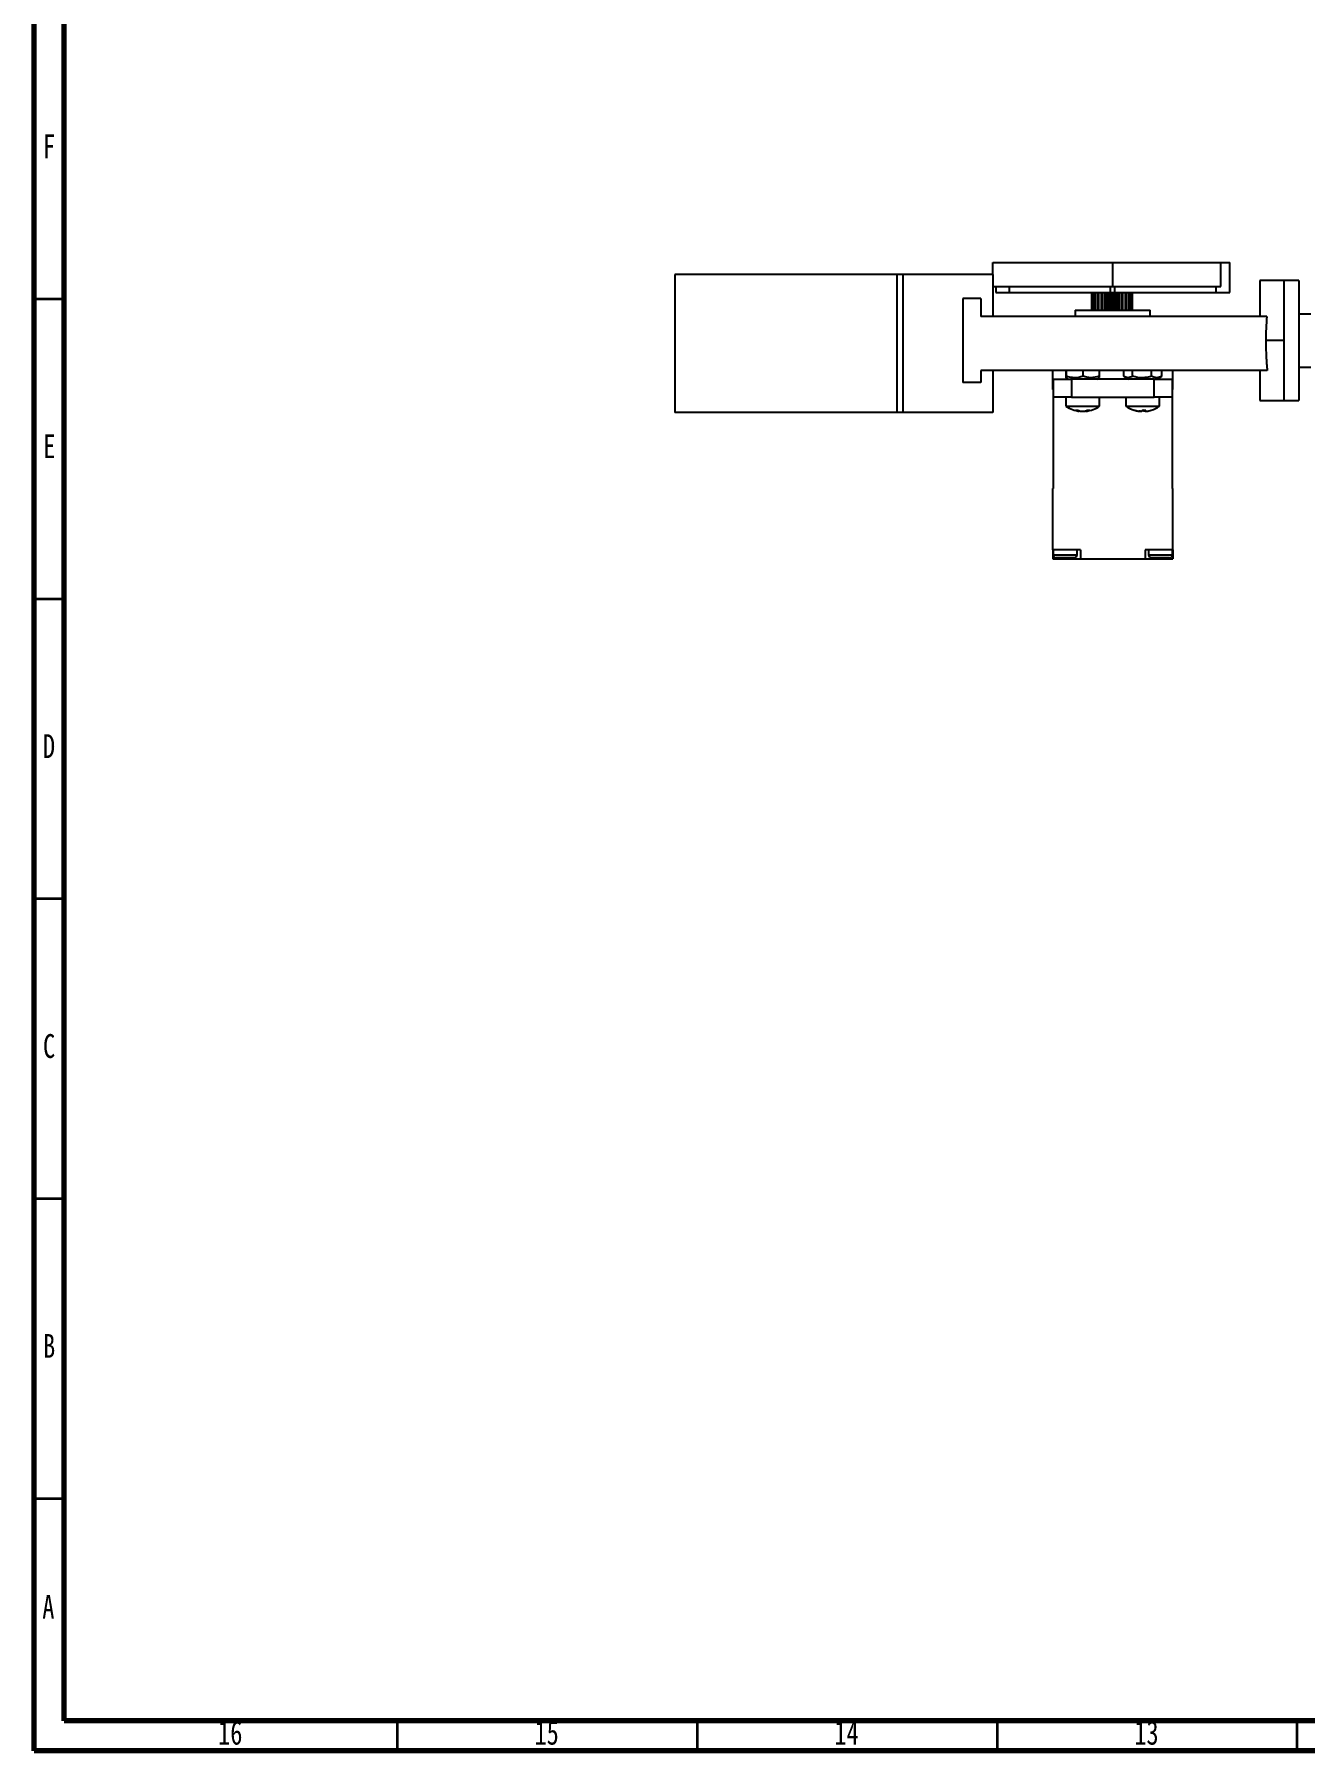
# Model space of a CAD drawing. Header units: millimetres. Extents: x 15 to 836, y 5 to 589.
# Drawn here: x 15 to 226.8, y 5 to 291.2 of the extents above; entities that cross this region are included whole.
import ezdxf

# ---------------------------------------------------------------- set-up
doc = ezdxf.new("R2010")
doc.units = ezdxf.units.MM
doc.styles.add('SLDTEXTSTYLE0', font='TXT', dxfattribs={"width": 0.75})

msp = doc.modelspace()

# ---------------------------------------------------------------- linework, layer by layer
at = {"color": 7, "linetype": 'Continuous', "lineweight": 70}
for p, q in [((15, 5), (15, 589)), ((20, 10), (20, 584)), ((831, 10), (20, 10)), ((836, 5), (15, 5))]:
    msp.add_line(p, q, dxfattribs=at)
at = {"color": 7, "linetype": 'Continuous', "lineweight": 25}
for p, q in [((174.8, 251.09), (174.8, 253.09)), ((174.8, 253.09), (194.8, 253.09)), ((194.8, 249.09), (194.8, 253.09)), ((194.8, 253.09), (212.82, 253.09)), ((212.82, 249.09), (212.82, 253.09)), ((212.82, 253.09), (214.3, 253.09)), ((214.3, 248.09), (214.3, 253.09)), ((158.8, 251.09), (121.8, 251.09)), ((121.8, 251.09), (121.8, 228.09)), ((158.8, 251.09), (158.8, 228.09)), ((159.8, 251.09), (158.8, 251.09)), ((159.8, 251.09), (159.8, 228.09)), ((174.8, 251.09), (159.8, 251.09)), ((174.8, 251.09), (174.8, 244.09)), ((174.8, 249.09), (194.8, 249.09)), ((175.3, 249.09), (175.3, 248.09)), ((194.8, 249.09), (212.82, 249.09)), ((212.02, 248.09), (212.02, 249.09)), ((223.3, 250.09), (219.3, 250.09)), ((219.3, 250.09), (219.3, 244.09)), ((225.8, 250.09), (223.3, 250.09)), ((223.3, 250.09), (223.3, 240.09)), ((225.8, 250.09), (225.8, 240.09)), ((169.8, 247.09), (169.8, 233.09)), ((172.8, 247.09), (169.8, 247.09)), ((172.8, 247.09), (172.8, 244.09)), ((175.3, 248.09), (177.58, 248.09)), ((177.58, 248.09), (194.44, 248.09)), ((191.27, 248.09), (191.27, 245.19)), ((191.28, 248.09), (191.28, 245.19)), ((191.4, 248.09), (191.4, 245.19)), ((191.46, 248.09), (191.46, 245.19)), ((191.74, 248.09), (191.74, 245.19)), ((191.84, 248.09), (191.84, 245.19)), ((192.26, 248.09), (192.26, 245.19)), ((192.4, 248.09), (192.4, 245.19)), ((192.88, 248.09), (192.88, 245.19)), ((192.93, 248.09), (192.93, 245.19)), ((193.1, 248.09), (193.1, 245.19)), ((193.48, 248.09), (193.48, 245.19)), ((193.69, 248.09), (193.69, 245.19)), ((193.71, 248.09), (193.71, 245.19)), ((193.89, 248.09), (193.89, 245.19)), ((194.15, 248.09), (194.15, 245.19)), ((194.43, 248.09), (194.43, 245.19)), ((194.44, 248.09), (195.15, 248.09)), ((194.55, 248.09), (194.55, 245.19)), ((194.74, 248.09), (194.74, 245.19)), ((194.85, 245.19), (194.85, 248.09)), ((195.13, 248.09), (195.13, 245.19)), ((195.15, 248.09), (212.02, 248.09)), ((195.39, 248.09), (195.39, 245.19)), ((195.57, 248.09), (195.57, 245.19)), ((195.59, 245.19), (195.59, 248.09)), ((195.8, 248.09), (195.8, 245.19)), ((196.18, 248.09), (196.18, 245.19)), ((196.35, 248.09), (196.35, 245.19)), ((196.4, 248.09), (196.4, 245.19)), ((196.88, 248.09), (196.88, 245.19)), ((197.02, 248.09), (197.02, 245.19)), ((197.44, 248.09), (197.44, 245.19)), ((197.54, 248.09), (197.54, 245.19)), ((197.82, 248.09), (197.82, 245.19)), ((197.88, 248.09), (197.88, 245.19)), ((198, 248.09), (198, 245.19)), ((198.01, 248.09), (198.01, 245.19)), ((212.02, 248.09), (214.3, 248.09)), ((220.47, 244.09), (172.8, 244.09)), ((188.55, 245.19), (188.55, 244.09)), ((188.55, 245.19), (201.05, 245.19)), ((201.05, 244.09), (201.05, 245.19)), ((227.8, 244.49), (225.8, 244.49)), ((223.3, 240.09), (220.32, 240.09)), ((223.3, 240.09), (223.3, 230.09)), ((225.8, 240.09), (225.8, 230.09)), ((220.56, 235.09), (172.8, 235.09)), ((172.8, 235.09), (172.8, 233.09)), ((174.8, 235.09), (174.8, 228.09)), ((184.8, 231.94), (184.8, 235.09)), ((187.01, 234.15), (187.01, 235.09)), ((187.08, 234.15), (187.08, 235.09)), ((189.86, 234.15), (189.86, 235.09)), ((192.58, 234.15), (192.58, 235.09)), ((196.62, 234.15), (196.62, 235.09)), ((198.11, 234.15), (198.11, 235.09)), ((201.28, 234.15), (201.28, 235.09)), ((202.97, 234.15), (202.97, 235.09)), ((204.8, 231.94), (204.8, 235.09)), ((219.3, 235.09), (219.3, 230.09)), ((225.8, 235.69), (227.8, 235.69)), ((172.8, 233.09), (169.8, 233.09)), ((184.9, 231.94), (184.8, 231.94)), ((184.9, 230.69), (184.9, 233.69)), ((184.9, 233.69), (187.9, 233.69)), ((187.04, 233.91), (187.42, 233.69)), ((187.9, 233.69), (187.9, 230.69)), ((201.7, 233.69), (187.9, 233.69)), ((192.17, 233.69), (192.55, 233.91)), ((196.62, 234.15), (197.42, 233.69)), ((201.7, 230.69), (201.7, 233.69)), ((201.7, 233.69), (204.7, 233.69)), ((202.17, 233.69), (202.97, 234.15)), ((202.91, 234.13), (202.97, 234.15)), ((204.7, 233.69), (204.7, 230.69)), ((204.7, 231.94), (204.8, 231.94)), ((187.9, 230.69), (184.9, 230.69)), ((184.9, 215.44), (184.9, 230.69)), ((187, 230.69), (187, 229.14)), ((187, 229.14), (191.73, 229.14)), ((187.9, 230.69), (201.7, 230.69)), ((191.73, 229.14), (192.6, 229.14)), ((192.6, 229.14), (192.6, 230.69)), ((197, 230.69), (197, 229.14)), ((197, 229.14), (202.6, 229.14)), ((204.7, 230.69), (201.7, 230.69)), ((202.6, 229.14), (202.6, 230.69)), ((204.7, 230.69), (204.7, 215.44)), ((219.3, 230.09), (223.3, 230.09)), ((223.3, 230.09), (225.8, 230.09)), ((158.8, 228.09), (121.8, 228.09)), ((159.8, 228.09), (158.8, 228.09)), ((174.8, 228.09), (159.8, 228.09)), ((189.25, 228.32), (189.25, 228.41)), ((190.34, 228.42), (190.34, 228.32)), ((200.19, 228.49), (200.19, 228.33)), ((184.8, 205.19), (184.8, 215.44)), ((184.9, 215.44), (184.8, 215.44)), ((204.7, 215.44), (204.8, 215.44)), ((204.8, 205.19), (204.8, 215.44)), ((189.42, 205.19), (184.8, 205.19)), ((184.8, 205.19), (184.8, 203.69)), ((184.8, 203.69), (189.42, 203.69)), ((184.84, 205.19), (184.84, 204.39)), ((185.36, 203.89), (185.34, 203.89)), ((185.39, 203.89), (185.36, 203.89)), ((185.36, 203.89), (185.36, 203.89)), ((186.41, 203.89), (185.39, 203.89)), ((186.44, 203.89), (186.41, 203.89)), ((186.41, 203.89), (186.41, 203.89)), ((188.34, 203.89), (186.44, 203.89)), ((188.84, 204.39), (188.84, 205.19)), ((189.42, 205.19), (189.42, 203.69)), ((189.42, 203.69), (200.18, 203.69)), ((204.8, 205.19), (200.18, 205.19)), ((200.18, 205.19), (200.18, 203.69)), ((200.18, 203.69), (204.8, 203.69)), ((200.76, 205.19), (200.76, 204.39)), ((201.31, 203.89), (201.26, 203.89)), ((202.36, 203.89), (201.31, 203.89)), ((203.16, 203.89), (202.36, 203.89)), ((204.2, 203.89), (203.16, 203.89)), ((204.26, 203.89), (204.2, 203.89)), ((204.76, 204.39), (204.76, 205.19)), ((204.8, 205.19), (204.8, 203.69))]:
    msp.add_line(p, q, dxfattribs=at)
at = {"color": 8, "linetype": 'Continuous', "lineweight": 25}
for p, q in [((177.58, 248.09), (177.58, 249.09)), ((194.44, 248.09), (194.44, 249.09)), ((195.15, 248.09), (195.15, 249.09)), ((189.15, 228.33), (189.15, 228.43)), ((190.02, 228.34), (190.02, 228.33)), ((190.43, 228.45), (190.43, 228.33)), ((199.15, 228.33), (199.15, 228.35)), ((199.99, 228.33), (199.99, 228.48)), ((200.2, 228.49), (200.2, 228.33)), ((184.84, 204.39), (188.84, 204.39)), ((200.76, 204.39), (204.76, 204.39))]:
    msp.add_line(p, q, dxfattribs=at)
at = {"color": 7, "linetype": 'Continuous', "lineweight": 35}
for p, q in [((20, 247), (15, 247)), ((20, 197), (15, 197)), ((20, 147), (15, 147)), ((20, 97), (15, 97)), ((20, 47), (15, 47)), ((75.5, 10), (75.5, 5)), ((125.5, 10), (125.5, 5)), ((175.5, 10), (175.5, 5)), ((225.5, 10), (225.5, 5))]:
    msp.add_line(p, q, dxfattribs=at)
at = {"color": 7, "linetype": 'Continuous', "lineweight": 25, "flags": 128}
for points in [[(199.85, 228.49), (199.78, 228.49), (199.74, 228.49)], [(201.21, 228.49), (201.2, 228.49), (201.19, 228.49)]]:
    msp.add_lwpolyline(points, dxfattribs=at)
at = {"color": 7, "linetype": 'Continuous', "lineweight": 25}
for centre, radius, start, end in [((189.8, 233.29), 5, 235.9442, 263.645), ((189.8, 233.29), 5, 276.3425, 304.0558), ((199.8, 233.29), 5, 235.9442, 253.678), ((199.8, 233.29), 5, 286.322, 304.0558), ((188.79, 231.15), 2.66, 265.5501, 274.4499), ((189.61, 231.06), 2.77, 248.2306, 260.4382), ((190.03, 231.06), 2.77, 248.2306, 260.4382), ((189.55, 230.82), 2.53, 280.0674, 292.8105), ((189.58, 231.01), 2.72, 279.5044, 286.1409), ((189.98, 230.82), 2.53, 280.0675, 292.8104), ((190.75, 231.43), 2.95, 265.7704, 274.2296), ((198.44, 228.66), 0.174, 252.5025, 287.4975), ((199.74, 233.14), 4.85, 253.6852, 262.987), ((199.85, 233.14), 4.85, 253.6852, 262.987), ((199.29, 228.74), 0.518, 307.7067, 331.0535), ((200.04, 233.92), 5.44, 266.8861, 273.1139), ((200.3, 228.74), 0.518, 208.9465, 232.2933), ((199.88, 228.74), 0.518, 307.7054, 331.0539), ((199.85, 233.14), 4.85, 277.013, 286.3148), ((185.34, 204.39), 0.5, 180, 270), ((188.34, 204.39), 0.5, 270, 0), ((201.26, 204.39), 0.5, 180, 270), ((204.26, 204.39), 0.5, 270, 0)]:
    msp.add_arc(centre, radius, start, end, dxfattribs=at)
for points, knots in [([(220.47, 244.09), (220.43, 243.44), (220.34, 242.15), (220.32, 240.78), (220.32, 240.09)], [0, 0, 0, 0, 0.499124, 1, 1, 1, 1]), ([(220.32, 240.09), (220.33, 239.21), (220.35, 237.45), (220.49, 235.87), (220.56, 235.09)], [0, 0, 0, 0, 0.500996, 1, 1, 1, 1]), ([(187.08, 234.15), (187.07, 234.02), (187.05, 233.78), (187.02, 234.03), (187.01, 234.15)], [0, 0, 0, 0, 0.5346914, 1, 1, 1, 1]), ([(189.86, 234.15), (189.74, 234.11), (189.16, 233.93), (188.2, 233.83), (187.41, 234.06), (187.08, 234.15)], [0, 0, 0, 0, 0.1364412, 0.6397394, 1, 1, 1, 1]), ([(192.58, 234.15), (192.09, 234.02), (191.19, 233.78), (190.28, 234.03), (189.86, 234.15)], [0, 0, 0, 0, 0.534691, 1, 1, 1, 1]), ([(192.55, 233.91), (192.55, 233.91), (192.56, 233.83), (192.57, 233.99), (192.58, 234.15)], [0, 0, 0, 0, 0.0343672, 1, 1, 1, 1]), ([(198.11, 234.15), (197.84, 234.02), (197.35, 233.78), (196.85, 234.03), (196.62, 234.15)], [0, 0, 0, 0, 0.534691, 1, 1, 1, 1]), ([(201.28, 234.15), (200.9, 234.06), (200, 233.83), (198.91, 233.93), (198.25, 234.11), (198.11, 234.15)], [0, 0, 0, 0, 0.36026, 0.863558, 1, 1, 1, 1]), ([(202.97, 234.15), (202.67, 234.02), (202.1, 233.78), (201.54, 234.03), (201.28, 234.15)], [0, 0, 0, 0, 0.534691, 1, 1, 1, 1]), ([(189.24, 228.32), (189.24, 228.32), (189.24, 228.32), (189.21, 228.32), (189.17, 228.33), (189.15, 228.33)], [0, 0, 0, 0, 0.300959, 0.709796, 1, 1, 1, 1]), ([(189.57, 228.33), (189.59, 228.33), (189.65, 228.32), (189.75, 228.32), (189.85, 228.32), (189.93, 228.32), (189.97, 228.33), (189.99, 228.33)], [0, 0, 0, 0, 0.213497, 0.4270674, 0.6389562, 0.8501145, 1, 1, 1, 1]), ([(190.43, 228.33), (190.41, 228.33), (190.37, 228.32), (190.34, 228.32), (190.35, 228.32), (190.35, 228.32)], [0, 0, 0, 0, 0.403158, 0.806458, 1, 1, 1, 1]), ([(199.4, 228.33), (199.4, 228.33), (199.4, 228.32), (199.37, 228.32), (199.31, 228.32), (199.23, 228.32), (199.18, 228.33), (199.15, 228.33)], [0, 0, 0, 0, 0.114489, 0.354945, 0.593509, 0.831246, 1, 1, 1, 1]), ([(199.26, 228.33), (199.29, 228.33), (199.36, 228.32), (199.46, 228.32), (199.53, 228.32), (199.59, 228.32), (199.6, 228.33), (199.61, 228.33)], [0, 0, 0, 0, 0.2134964, 0.4270686, 0.6389564, 0.8501129, 1, 1, 1, 1]), ([(200.2, 228.32), (200.18, 228.32), (200.13, 228.32), (200.06, 228.32), (200.01, 228.32), (199.99, 228.33), (199.99, 228.33)], [0, 0, 0, 0, 0.200267, 0.496033, 0.790778, 1, 1, 1, 1]), ([(200.2, 228.33), (200.19, 228.33), (200.19, 228.32), (200.22, 228.32), (200.28, 228.32), (200.36, 228.32), (200.42, 228.33), (200.44, 228.33)], [0, 0, 0, 0, 0.213496, 0.427067, 0.638958, 0.850114, 1, 1, 1, 1])]:
    msp.add_open_spline(points, degree=3, knots=knots, dxfattribs=at)

# ---------------------------------------------------------------- texts
at = {"color": 7, "linetype": 'Continuous', "lineweight": 0, "attachment_point": 2, "style": 'SLDTEXTSTYLE0'}
for s, insert, char_height in [('F', (17.46, 274.47), 3.97), ('E', (17.51, 224.47), 3.97), ('D', (17.45, 174.47), 3.97), ('C', (17.46, 124.47), 3.97), ('B', (17.47, 74.47), 3.97), ('A', (17.34, 30.97), 3.97), ('16', (47.67, 9.97), 3.969), ('15', (100.42, 9.97), 3.969), ('14', (150.42, 9.97), 3.969), ('13', (200.42, 9.97), 3.969)]:
    msp.add_mtext(s, dxfattribs=dict(at, insert=insert, char_height=char_height))

doc.saveas('drawing.dxf')
